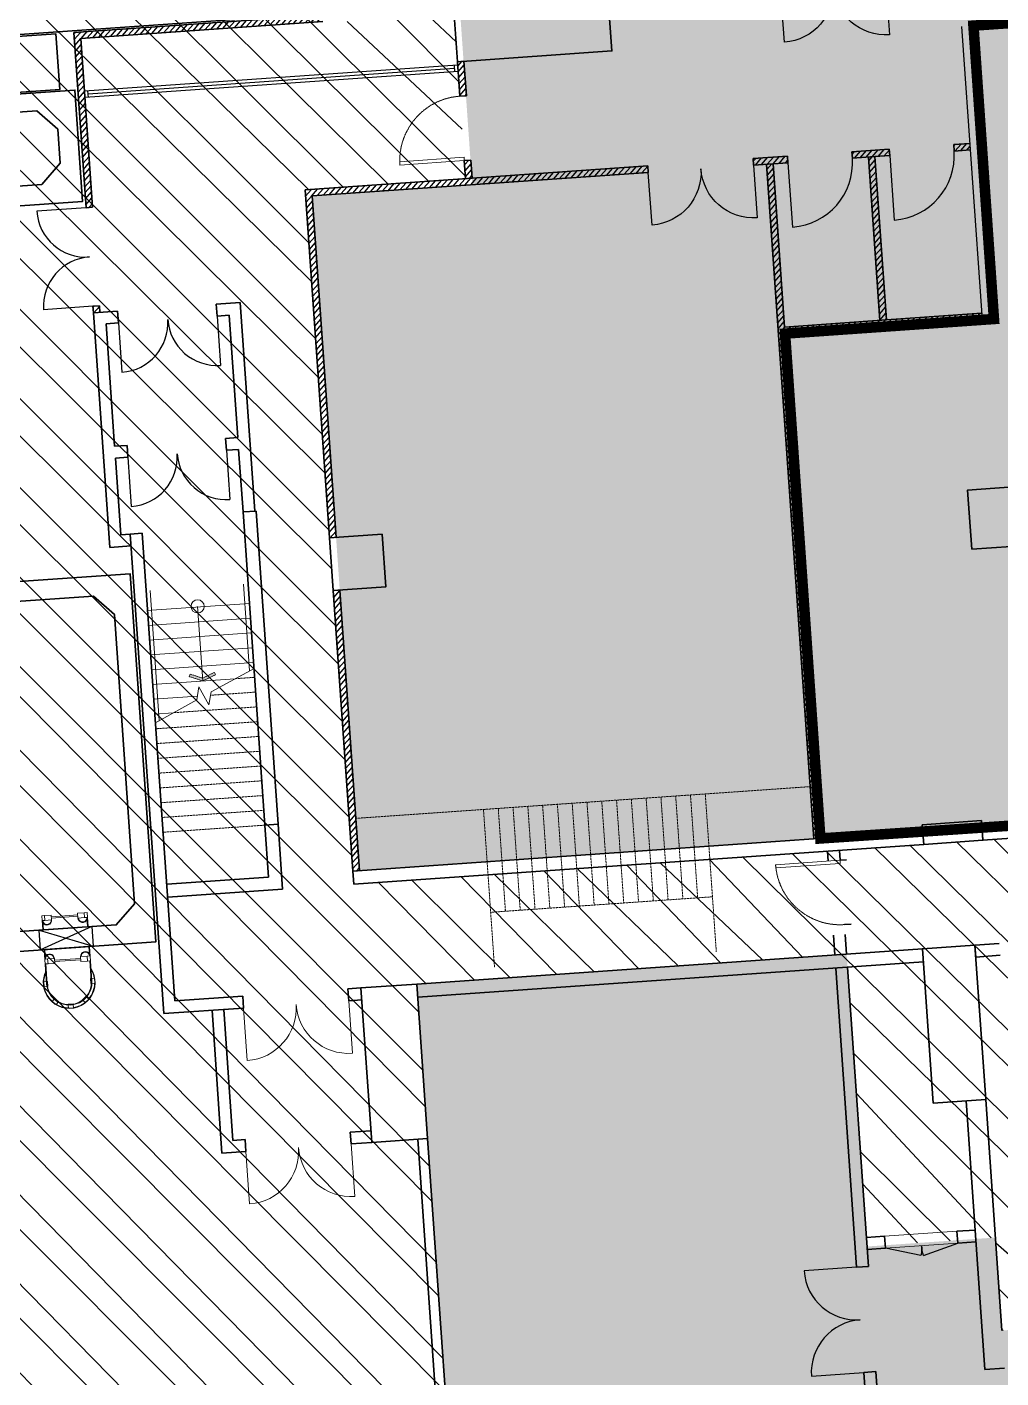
# Model space of a CAD drawing. Header units: millimetres. Extents: x 834311283 to 834708468, y 817882832 to 818197366.
# Drawn here: x 834579161 to 834593945, y 818034095 to 818054608 of the extents above; entities that cross this region are included whole.
import ezdxf

# ---------------------------------------------------------------- set-up
doc = ezdxf.new("R2010")
doc.units = ezdxf.units.MM
doc.header["$LTSCALE"] = 3
for name, pattern in [('ACAD_ISO04W033', [10, 8, -1, 0, -1]), ('B0701', [2.34375, 1.5625, -0.78125]), ('B0703', [4.6875, 3.125, -1.5625]), ('DIVIDE', [1.25, 0.5, -0.25, 0, -0.25, 0, -0.25])]:
    doc.linetypes.add(name, pattern=pattern)
for name, color, linetype in [('_DEVELOPMENT BOUNDARY', 96, 'DIVIDE'), ('_SUBLEASE LINE', 10, 'DIVIDE'), ('BD-CB-SOLID-DH', 251, 'Continuous'), ('Hatch (CARR)', 252, 'Continuous'), ('UAJ-00XREF', 7, 'Continuous'), ('WSP-FS', 1, 'Continuous')]:
    doc.layers.add(name, color=color, linetype=linetype)
for name, color, linetype, lineweight in [('F-AFFFEQM', 6, 'Continuous', 9), ('Hatch (LTC&CB)', 252, 'Continuous', 35), ('HATCH-SUBLEASE', 241, 'Continuous', 5), ('UAJ-05SYMB', 7, 'Continuous', 5), ('UAJ-22INWA', 6, 'Continuous', 35), ('UAJ-22INWA-bw', 3, 'Continuous', 35), ('UAJ-22INWA-rc', 6, 'Continuous', 35), ('UAJ-23FLOR-a', 1, 'Continuous', 13), ('UAJ-23FLOR-h', 251, 'Continuous', 9), ('UAJ-24STAI-a', 9, 'Continuous', 13), ('UAJ-24STAI-x', 9, 'ACAD_ISO04W033', 5), ('UAJ-24STAI-y', 8, 'B0701', 9), ('UAJ-28STRU', 6, 'Continuous', 35), ('UAJ-32INFR', 7, 'Continuous', 25), ('UAJ-32INFR-d', 9, 'Continuous', 5), ('UAJ-32INFR-z', 8, 'B0703', 9), ('UAJ-34RAIL-a', 1, 'Continuous', 13)]:
    doc.layers.add(name, color=color, linetype=linetype, lineweight=lineweight)
pattern_1 = [(48.99357569662827, (833573439.664471, 817701771.387095), (-47.91938693337313, 41.66512157584167), [])]

# ---------------------------------------------------------------- blocks, each defined once
blk = doc.blocks.new('Cat Ladder 2')
at = {"layer": 'F-AFFFEQM'}
for p, q in [((-276.770026922226, 794.5337285995483), (-219.3122853040695, 842.7375452518463)), ((-190.2007271051407, 808.0372970104218), (-219.3122853040695, 842.7375452518463)), ((-37.42218518257141, 850.9232212305069), (-37.42145383358002, 858.9232212305069)), ((37.57781445980072, 850.9163625240326), (-37.42218554019928, 850.9232213497162)), ((-37.42145383358002, 858.9232212305069), (37.5785459280014, 858.9163626432419)), ((-37.4168815612793, 908.9232205152512), (-37.42095184326172, 864.4107618331909)), ((-37.4168815612793, 908.9232205152512), (37.58311820030212, 908.9163624048233)), ((37.5785459280014, 858.9163626432419), (37.57781422138214, 850.9163625240326)), ((37.57904779911041, 864.4039032459259), (37.58311820030212, 908.9163624048233)), ((219.4935240745544, 842.6788160800934), (190.3733228445053, 807.9871295690536)), ((219.4935240745544, 842.6788160800934), (276.9383609294891, 794.4596213102341)), ((-276.770026922226, 794.5337285995483), (-248.0481839179993, 760.298011302948)), ((-244.634149312973, 756.228567481041), (-187.1764079332352, 804.4323842525482)), ((-239.4924086332321, 750.0997418165207), (-244.634149312973, 756.228567481041)), ((-182.0346674919128, 798.3035578727722), (-239.4924086332321, 750.0997418165207)), ((-187.1764079332352, 804.4323842525482), (-182.0346676111221, 798.3035578727722)), ((182.204013466835, 798.2548090219498), (187.3473943471909, 804.3822582960129)), ((239.6488502025604, 750.035614490509), (182.2040135860443, 798.2548092603683)), ((187.3473943471909, 804.3822585344315), (244.7922310829163, 756.1630634069443)), ((244.7922310829163, 756.1630636453629), (239.6488502025604, 750.035614490509)), ((248.2086354494095, 760.233118891716), (276.9383609294891, 794.4596213102341)), ((-386.181090593338, 485.4551130533218), (-386.1742318868637, 560.455112695694)), ((-385.9868580102921, 485.4550949335098), (-343.9868583679199, 485.4512544870377)), ((-340.5051127672195, 560.4509365558624), (-385.9799991846085, 560.4550948143005)), ((-344.0312519073486, -0.00655055046081543), (-343.9834288358688, 522.9512541294098)), ((-335.9834287166595, 522.9505227804184), (-336.0113204717636, 217.950523853302)), ((-335.9868577718735, 485.450523018837), (-335.9799996614456, 560.4505227804184)), ((-325.9868582487106, 485.4496080875397), (-335.9868581295013, 485.4505227804184)), ((-335.9799996614456, 560.4505228996277), (-325.9800000190735, 560.4496079683304)), ((-325.9799997806549, 560.449608206749), (-325.9868582487106, 485.4496080875397)), ((328.0443892478943, 485.3897988796234), (328.0512480735779, 560.3897985219955)), ((336.0443893671036, 485.3890671730042), (328.0443890094757, 485.3897987604141)), ((328.0512480735779, 560.3897985219955), (336.0512479543686, 560.3890668153763)), ((336.0512475967407, 560.3890670537949), (336.0443894863129, 485.3890672922134)), ((336.0511764287949, 217.8890655040741), (336.0790685415268, 522.8890639543533)), ((386.0512473583221, 560.384494304657), (340.6076108217239, 560.3886501789093)), ((344.0790685415268, 522.8883326053619), (344.0312449932098, -0.06945586204528809)), ((344.0756392478943, 485.3883326053619), (386.0443888902664, 485.3844946622849)), ((386.0512473583221, 560.384494304657), (386.0443888902664, 485.3844946622849)), ((-336.0113203525543, 217.9505236148834), (-301.5800704956055, 217.9473748207092)), ((-301.5800704956055, 217.9473748207092), (-301.5869288444519, 142.9473754167557)), ((-199.9800708293915, 217.9380838871002), (-301.5800704956055, 217.9473748207092)), ((-199.9800708293915, 217.9380838871002), (-199.9869294166565, 142.9380843639374)), ((200.0199275016785, 217.9015052318573), (200.0130690336227, 142.9015055894852)), ((301.6199266910553, 217.8922144174576), (200.0199273824692, 217.901505112648)), ((301.6130686998367, 142.892214179039), (301.6199269294739, 217.8922142982483)), ((301.6199266910553, 217.8922144174576), (336.0511764287949, 217.8890652656555)), ((-336.0181790590286, 142.9505242109299), (-336.0312516689301, -0.007282137870788574)), ((-301.5869286060333, 142.9473754167557), (-336.01817882061, 142.9505242109299)), ((-301.5869286060333, 142.9473754167557), (-199.9869294166565, 142.9380843639374)), ((200.0155843496323, 170.401505112648), (-199.9844146966934, 170.4380841255188)), ((-199.9825854301453, 190.4380838871002), (200.0174126625061, 190.4015057086945)), ((200.0130690336227, 142.9015055894852), (301.6130686998367, 142.8922142982483)), ((336.0443185567856, 142.8890657424927), (301.6130686998367, 142.8922142982483)), ((336.0312453508377, -0.0687246322631836), (336.0443185567856, 142.8890657424927))]:
    blk.add_line(p, q, dxfattribs=at)
for centre, radius, start, end in [((0.04781985282897949, 522.919793009758), 394.0312500000248, 359.9947680751103, 209.1731078465459), ((0.04781985282897949, 522.919793009758), 344.0312500000013, 359.9947680751103, 179.9947680751103), ((0.04781985282897949, 522.919793009758), 336.0312500000009, 359.9947680751103, 179.9947680751103), ((0.04781985282897949, 522.919793009758), 386.0312500000246, 95.58897339781406, 124.4005554622281), ((0.04781985282897949, 522.919793009758), 386.0312500000242, 55.58413502302645, 84.4005535013234), ((0.04781985282897949, 522.919793009758), 386.0312500000249, 135.5889648278824, 174.4005399061273), ((0.04781985282897949, 522.919793009758), 386.0312500000245, 5.588959802374797, 44.39569525222637), ((0.04781985282897949, 522.919793009758), 386.031250000025, 185.5879852133779, 206.6217162091552), ((0.04781985282897949, 522.919793009758), 394.0312500000249, 330.8164255642254, 359.9947680751103), ((0.04781985282897949, 522.919793009758), 386.0312500000248, 333.3678005558951, 354.4015280904756), ((-271.98692882061, 142.9446686506271), 71.99999999999974, 206.0815645858609, 359.9947680751103), ((-271.98692882061, 142.9446686506271), 63.99999999999989, 179.9947680751103, 359.9947680751103), ((272.0130689144135, 142.8949213027954), 71.99999999999987, 179.9947680751103, 333.9079578957498), ((272.0130689144135, 142.8949213027954), 63.99999999999988, 179.9947680751103, 359.9947680751103)]:
    blk.add_arc(centre, radius, start, end, dxfattribs=at)
blk = doc.blocks.new('Cat Ladder 1')
at = {"layer": 'F-AFFFEQM'}
for p, q in [((-344.0312482118607, 0.03145241737365723), (-344.0511693954468, -217.9263533353806)), ((-336.0443147420883, -142.9270849227905), (-336.0312479734421, 0.03072130680084229)), ((-301.6130640506744, -142.9302318096161), (-336.0443145036697, -142.9270849227905)), ((-301.6199195384979, -217.9302313327789), (-301.613064289093, -142.9302319288254)), ((-301.6130640506744, -142.9302318096161), (-200.0130650997162, -142.9395179748535)), ((-200.0199199914932, -217.9395176172256), (-200.0130650997162, -142.9395179748535)), ((-200.0174062252045, -190.4395176172256), (199.9825918674469, -190.4760780334473)), ((199.9844205379486, -170.4760775566101), (-200.0155785083771, -170.4395176172256)), ((199.9800785779953, -217.9760776758194), (199.986933350563, -142.9760780334473)), ((199.986933350563, -142.9760780334473), (301.586933016777, -142.9853638410568)), ((301.5869331359863, -142.9853637218475), (301.5800777673721, -217.9853639602661)), ((336.0181828737259, -142.988510966301), (301.586933016777, -142.9853638410568)), ((336.0312489271164, -0.03072071075439453), (336.0181828737259, -142.988510966301)), ((344.0113277435303, -217.9892416000366), (344.0312486886978, -0.03145229816436768)), ((-344.0511693954468, -217.9263533353806), (-301.6199195384979, -217.9302313327789)), ((-200.0199199914932, -217.9395176172256), (-301.6199195384979, -217.9302313327789)), ((301.5800775289536, -217.9853639602661), (199.980078458786, -217.9760775566101)), ((301.5800775289536, -217.9853639602661), (344.0113277435303, -217.9892417192459))]:
    blk.add_line(p, q, dxfattribs=at)
for centre, radius, start, end in [((-272.013064622879, -142.9329372644424), 71.99999999999973, 359.9947544147321, 153.9079578957498), ((-272.013064622879, -142.9329372644424), 63.99999999999988, 359.9947544147321, 179.9947544147321), ((271.9869332313538, -142.9826587438583), 71.99999999999986, 26.08156458586095, 179.9947544147321), ((271.9869332313538, -142.9826587438583), 63.99999999999986, 359.9947544147321, 179.9947544147321)]:
    blk.add_arc(centre, radius, start, end, dxfattribs=at)
blk = doc.blocks.new('D-1500')
for p, q in [((-1.192092895507812e-07, 1.192092895507812e-07), (-1.192092895507812e-07, 750.0000001192093)), ((1500, 1.192092895507812e-07), (1499.999999761581, 750.0000002384186))]:
    blk.add_line(p, q)
for centre, radius, start, end in [((-1.192092895507812e-07, 1.192092895507812e-07), 749.9999999545485, 0, 90), ((1500, 1.192092895507812e-07), 749.9999999794553, 90, 180)]:
    blk.add_arc(centre, radius, start, end)
blk = doc.blocks.new('32_UNS-Door-DoubleLeaf-plan2')
at = {"layer": 'UAJ-22INWA-rc'}
for p, q in [((50, 0), (50.00000011920929, -180.0011864900589, -5.360444532698239e-09)), ((1650.000000238419, 2.384185791015625e-07), (1650.000000238419, -180.0000351667404, -5.360444532698239e-09))]:
    blk.add_line(p, q, dxfattribs=at)
at = {"layer": 'UAJ-32INFR-d'}
blk.add_line((50, 0), (50, 800), dxfattribs=at)
blk.add_lwpolyline([(1650.000000238419, 2.384185791015625e-07), (1650.000000238419, 800.0000002384186)], dxfattribs=at)
at = {"layer": 'UAJ-32INFR-d', "extrusion": (0, 0, -1)}
for centre, radius, start, end in [((-50, 0), 799.9999999994445, 90, 180), ((-1650.000000238419, 2.384185791015625e-07), 800.0000000000958, 0, 90)]:
    blk.add_arc(centre, radius, start, end, dxfattribs=at)
blk = doc.blocks.new('32_UNS-Door-SingleLeaf-plan1')
at = {"layer": 'UAJ-22INWA-bw'}
for p, q in [((50, 1.192092895507812e-07), (50, -99.99999988079071)), ((1030, -3.504753112792969e-05), (1030, -100.0000350475311))]:
    blk.add_line(p, q, dxfattribs=at)
at = {"layer": 'UAJ-32INFR-d'}
blk.add_line((50, 1.192092895507812e-07), (49.99999988079071, 980.0000001192093), dxfattribs=at)
blk.add_lwpolyline([(49.99999988079071, 980.0000001192093), (100.1136362552643, 980.0000001192093), (100.1136362552643, 2.384185791015625e-07), (50, 1.192092895507812e-07)], dxfattribs=at)
at = {"layer": 'UAJ-32INFR-z', "extrusion": (0, 0, -1)}
blk.add_arc((-50, 1.192092895507812e-07), 979.9999999999369, 90, 180, dxfattribs=at)
blk = doc.blocks.new('D980')
at = {"flags": 128}
blk.add_lwpolyline([(0, 0), (0, 980, -0.414213562373095), (980, 0)], format="xyb", dxfattribs=at)
blk = doc.blocks.new('D1600')
at = {"layer": 'UAJ-32INFR'}
for p, q in [((0, 800.0000003576279), (-1.192092895507812e-07, 2.384185791015625e-07)), ((1599.999999761581, 0), (1599.999999523163, 799.9999998807907))]:
    blk.add_line(p, q, dxfattribs=at)
for centre, radius, start, end in [((-1.192092895507812e-07, 1.192092895507812e-07), 799.9999998676378, 0, 90), ((1599.999999761581, -1.192092895507812e-07), 799.9999999616172, 90, 180)]:
    blk.add_arc(centre, radius, start, end, dxfattribs=at)
blk = doc.blocks.new('DA1100')
at = {"layer": 'UAJ-32INFR'}
for p, q in [((529.1502623558044, 150.0000001192093), (1.192092895507812e-07, 1.192092895507812e-07)), ((570.8497380018234, 150.0000001192093), (1100.000000238419, 0))]:
    blk.add_line(p, q, dxfattribs=at)
for centre, radius, start, end in [((1.192092895507812e-07, 1.192092895507812e-07), 550.0000001250614, 0, 15.82661986103966), ((1100.000000238419, 0), 550.0000001167481, 164.1733801389604, 180)]:
    blk.add_arc(centre, radius, start, end, dxfattribs=at)
blk = doc.blocks.new('GBP-LB02_LEV-6.53')
at = {"layer": 'BD-CB-SOLID-DH'}
h = blk.add_hatch(dxfattribs=at)
h.set_pattern_fill('ANSI31', color=256, scale=20)
h.set_pattern_definition([(48.99357569662827, (833573437.923926, 817701796.2829989), (-47.91938693337313, 41.66512157584167), [])])
h.paths.add_polyline_path([(834583645.5354398, 818054789.5910163), (834579970.2892349, 818054532.602126), (834579977.2646294, 818054432.8457034), (834583652.5004421, 818054689.8333068)])
h = blk.add_hatch(dxfattribs=at)
h.set_pattern_fill('ANSI31', color=256, scale=20)
h.set_pattern_definition([(48.99357569662827, (833572782.7870725, 817701725.4574142), (-47.91938693337313, 41.66512157584167), [])])
h.paths.add_polyline_path([(834579970.2893131, 818054532.6010052), (834579870.534456, 818054525.6268464), (834580056.5930121, 818051864.1383212), (834580156.3494347, 818051871.1137158)])
h = blk.add_hatch(dxfattribs=at)
h.set_pattern_fill('ANSI31', color=256, scale=20)
h.set_pattern_definition(pattern_1)
h.paths.add_polyline_path([(834585693.9720672, 818054080.7180063), (834585793.728605, 818054087.6917531), (834585830.3404571, 818053563.9745016), (834585730.5839196, 818053557.0007548)])
h = blk.add_hatch(dxfattribs=at)
h.set_pattern_fill('ANSI31', color=256, scale=20)
h.set_pattern_definition(pattern_1)
h.paths.add_polyline_path([(834591682.6075944, 818052715.0299492), (834591689.5813414, 818052615.2734115), (834592257.1934907, 818052654.9538538), (834592250.2197437, 818052754.7103915)])
h = blk.add_hatch(dxfattribs=at)
h.set_pattern_fill('ANSI31', color=256, scale=20)
h.set_pattern_definition([(48.99885617538666, (834571418.315002, 818089075.3701197), (-47.92322665997823, 41.6607050648012), [])])
h.paths.add_polyline_path([(834593227.8338151, 818052823.0531123), (834593234.807562, 818052723.2965746), (834593478.768404, 818052740.3513083), (834593471.7951242, 818052840.1078787)])
h = blk.add_hatch(dxfattribs=at)
h.set_pattern_fill('ANSI31', color=256, scale=20)
h.set_pattern_definition(pattern_1)
h.paths.add_polyline_path([(834588592.1407236, 818052398.7402054), (834588585.167089, 818052498.495104), (834583383.308418, 818052134.84529), (834583390.2822005, 818052035.0887555)])
h = blk.add_hatch(dxfattribs=at)
h.set_pattern_fill('ANSI31', color=256, scale=20)
h.set_pattern_definition([(48.99357569662827, (833573544.6190442, 817700270.0557722), (-47.91938693337313, 41.66512157584167), [])])
h.paths.add_polyline_path([(834585798.9266404, 818052579.3866835), (834585898.6831782, 818052586.3604304), (834585917.8609823, 818052312.0299512), (834585818.1044445, 818052305.0562038)])
h = blk.add_hatch(dxfattribs=at)
h.set_pattern_fill('ANSI31', color=256, scale=20)
h.set_pattern_definition([(48.99357569662827, (833571938.328574, 817701666.4322022), (-47.91938693337313, 41.66512157584167), [])])
h.paths.add_polyline_path([(834590181.2716973, 818052610.0750564), (834590188.2454443, 818052510.3185188), (834590711.96727, 818052546.9306904), (834590704.993523, 818052646.6872283)])
h = blk.add_hatch(dxfattribs=at)
h.set_pattern_fill('ANSI31', color=256, scale=20)
h.set_pattern_definition(pattern_1)
h.paths.add_polyline_path([(834590487.5150666, 818052531.2397475), (834590387.7796539, 818052524.2674775), (834591036.3193886, 818043247.1772484), (834591136.3325514, 818043254.0894784)])
h = blk.add_hatch(dxfattribs=at)
h.set_pattern_fill('ANSI31', color=256, scale=20)
h.set_pattern_definition(pattern_1)
h.paths.add_polyline_path([(834590487.5150666, 818052531.2397475), (834590387.7796539, 818052524.2674775), (834591103.9471759, 818042279.7900023), (834591203.6830623, 818042286.7611266)])
h = blk.add_hatch(dxfattribs=at)
h.set_pattern_fill('ANSI31', color=256, scale=20)
h.set_pattern_definition(pattern_1)
h.paths.add_polyline_path([(834592106.2822106, 818050153.3412741), (834592206.0387454, 818050160.3150208), (834592032.7412808, 818052639.262923), (834591932.984746, 818052632.2891763)])
h = blk.add_hatch(dxfattribs=at)
h.set_pattern_fill('ANSI31', color=256, scale=20)
h.set_pattern_definition(pattern_1)
h.paths.add_polyline_path([(834583752.7718154, 818046849.8257204), (834583852.5281949, 818046856.7994524), (834583490.0384004, 818052042.0624781), (834583390.282177, 818052035.0887531)])
h = blk.add_hatch(dxfattribs=at)
h.set_pattern_fill('ANSI31', color=256, scale=20)
h.set_pattern_definition([(48.99357569662827, (833573073.4518093, 817697567.6219536), (-47.91938693337313, 41.66512157584167), [])])
h.paths.add_polyline_path([(834580260.9540498, 818050374.7655447), (834580161.1992711, 818050367.7902652), (834580167.6886532, 818050267.7850448), (834580267.9444875, 818050274.7939423)])
h = blk.add_hatch(dxfattribs=at)
h.set_pattern_fill('ANSI31', color=256, scale=20)
h.set_pattern_definition(pattern_1)
h.paths.add_polyline_path([(834593658.4822781, 818050161.607908), (834590667.7862769, 818049952.5353277), (834590660.8125306, 818050052.2918576), (834593651.5085318, 818050261.3644379)])
h = blk.add_hatch(dxfattribs=at)
h.set_pattern_fill('ANSI31', color=256, scale=20)
h.set_pattern_definition(pattern_1)
h.paths.add_polyline_path([(834584206.1105322, 818041797.6598797), (834584106.4475155, 818041790.693849), (834583808.5618117, 818046051.7734473), (834583908.3182391, 818046058.7471256)])
at = {"layer": 'UAJ-23FLOR-h'}
h = blk.add_hatch(dxfattribs=at)
h.set_pattern_fill('EARTH', color=256, scale=180, angle=45)
h.set_pattern_definition([(48.99890852994428, (833819452.4835471, 817786003.3590384), (-112.7268621600291, 1612.510668041472), [1143, -1143]), (48.99890852994428, (833819129.0015101, 817786284.568502), (-112.7268621600291, 1612.510668041472), [1143, -1143]), (48.99890852994428, (833818805.5194733, 817786565.7779655), (-112.7268621600291, 1612.510668041472), [1143, -1143]), (138.9989085299443, (833818791.4286155, 817786767.341799), (-1612.510668041472, -112.7268621600291), [1143, -1143]), (138.9989085299443, (833819072.638079, 817787090.823836), (-1612.510668041472, -112.7268621600291), [1143, -1143]), (138.9989085299443, (833819353.8475426, 817787414.3058729), (-1612.510668041472, -112.7268621600291), [1143, -1143])])
h.paths.add_polyline_path([(834607546.489914, 818192773.8916651), (834673232.9368618, 818197365.8780692), (834691373.7887626, 817937868.569913), (834685588.4607487, 817937127.6430434), (834685105.737498, 817940896.857602), (834650587.6674813, 817936476.1289068), (834651070.3907301, 817932706.9143615), (834551919.0352749, 817920008.601796), (834482026.6875536, 817893354.505612), (834383075.7475835, 817886437.076049), (834441506.4995006, 817949096.3580177), (834458453.7500002, 817967379.2999998), (834478637.6000003, 817989841.6999999), (834483448.3000003, 817995421.2999997), (834489786.8000002, 818002934.0999999), (834500656.3000004, 818016266.1), (834508244.2000003, 818025929.9), (834515683.5000002, 818035708.4999999), (834523692.1500002, 818046595.75), (834532219.3000002, 818058623.75), (834546606.4000003, 818080041.6), (834556456.7000003, 818095618.3000001), (834568418.3000003, 818115665.3), (834578621.5500003, 818133890.65), (834588349.1000003, 818152374.5), (834599172.5000002, 818174435.3000001)])
h.paths.add_polyline_path([(834640304.9205754, 818055632.724982), (834646290.8670971, 818056051.8197085), (834642791.68405, 818105910.8518904), (834636806.9000093, 818105492.4693737), (834634251.8150861, 818142031.4177986), (834610016.1973183, 818140337.1580075), (834609788.3040171, 818143597.0764725), (834587768.8782567, 818140310.2094649), (834567220.9581476, 818104369.6835257), (834565437.03285, 818101393.3793707), (834564610.1881045, 818100023.5882319), (834562784.5789996, 818096938.6312524), (834556654.2675333, 818087090.8253415), (834555720.087261, 818085606.747942), (834554860.1115384, 818084257.5104698), (834550875.6697745, 818078006.2196822), (834545204.9353101, 818069586.3739132), (834542258.3943995, 818065225.6315111), (834541362.7922996, 818063899.7744757), (834537651.0516131, 818058368.7728037), (834531077.6581107, 818048811.4306496), (834524249.2454296, 818039614.411969), (834520784.8111324, 818034888.8899139), (834515055.3396788, 818027075.672479), (834507323.9410119, 818017200.0913588), (834503054.2627076, 818011761.6223992), (834508701.854493, 817930984.42202), (834535271.705267, 817933687.1625333), (834599034.8614085, 817940173.2834697), (834631909.3504056, 817943517.3124893), (834645776.1065576, 817944927.9001964), (834645137.4445837, 817954063.3931775), (834645032.8383249, 817955559.7412419), (834644307.9897524, 817965928.697765), (834644203.3835472, 817967425.0458288), (834643505.5806562, 817977406.6319067), (834643400.9743955, 817978902.9799666), (834642523.6623843, 817991452.5625781), (834642419.056123, 817992948.9106454), (834641155.0647764, 818011283.8032656), (834643398.9266214, 818011440.903013)], flags=16)
h.paths.add_polyline_path([(834450838.26049, 817950881.8800887), (834498826.0982957, 817954236.5978773), (834500064.56546, 817936519.6245999), (834506621.1639228, 817936977.9811146), (834507095.3787206, 817930194.5365381), (834500538.7478187, 817929736.1777552), (834500559.3027261, 817929436.8825322), (834452571.8298296, 817926082.1901612)], flags=16)
at = {"layer": 'UAJ-24STAI-x'}
blk.add_hatch(color=256, dxfattribs=at).paths.add_polyline_path([(834582023.1986631, 818044772.301266), (834581829.2471364, 818044678.5846443), (834581624.1673259, 818044744.4805576), (834581636.4038898, 818044782.5629221), (834581826.2507542, 818044721.5616345), (834582005.7959235, 818044808.3171604)])
at = {"layer": 'UAJ-05SYMB', "elevation": -0.1422362385806599}
blk.add_lwpolyline([(834581098.8040296, 818044039.7745914), (834581737.4195402, 818044393.6703426), (834581771.0177774, 818044590.9270808), (834581922.4898696, 818044317.591618), (834581956.0881073, 818044514.848357), (834582606.6396499, 818044869.5801853)], dxfattribs=at)
at = {"layer": 'UAJ-22INWA'}
for p, q in [((834582033.1247647, 818050398.9380788), (834582397.6852313, 818050424.5608835)), ((834582045.7337198, 818050218.5722375, -0.1485013107554477), (834582033.1809536, 818050398.1343102, -0.1485013107554477)), ((834582397.6852313, 818050424.5608835), (834582619.1388284, 818047256.7596984)), ((834580536.614361, 818050293.7574985), (834580168.1879495, 818050267.8201953)), ((834580168.1879495, 818050267.8201953), (834580417.1435279, 818046706.6146551)), ((834580549.1671271, 818050114.1954259), (834580536.6143609, 818050293.7574986)), ((834582045.677509, 818050219.3763127), (834582230.6809098, 818050232.3791102)), ((834582230.6809098, 818050232.3791102), (834582360.543895, 818048374.7433649)), ((834580360.294805, 818050100.9207047), (834580549.1671273, 818050114.195426)), ((834580360.294805, 818050100.9207047), (834580490.2069849, 818048242.5812508)), ((834582175.3762857, 818048361.659015), (834582360.543895, 818048374.7433649)), ((834582188.017328, 818048180.8341818), (834582175.4645622, 818048360.396257)), ((834580679.106742, 818048255.9296347), (834580490.2069849, 818048242.5812508)), ((834580691.6595079, 818048076.3675594), (834580679.106742, 818048255.9296347)), ((834582187.92903, 818048182.0972493), (834582373.0966394, 818048195.1815991)), ((834582373.0966394, 818048195.1815991), (834582439.5770602, 818047244.2069538)), ((834580502.7597291, 818048063.0194863), (834580691.6595079, 818048076.3675594)), ((834580502.7597291, 818048063.0194863), (834580584.143123, 818046898.8640369)), ((834580584.143123, 818046898.8640368), (834580728.7825109, 818046909.0845736, 1.155079131301417e-09)), ((834580417.1435279, 818046706.6146551, 1.155079132927721e-09), (834580741.4700701, 818046729.5322808, 1.155079133036141e-09)), ((834582771.8761066, 818042490.8079232), (834582827.0708113, 818041701.2707328)), ((834582971.3891826, 818042504.7554173), (834583040.5315454, 818041515.7028033)), ((834581283.3176868, 818041593.3688036), (834582827.0708113, 818041701.2707328)), ((834581297.265181, 818041393.8557283), (834583040.5315454, 818041515.7028033)), ((834581968.8753831, 818039677.9874077, 5.360444532264558e-09), (834582120.3609723, 818037510.7834574, 5.360444531614036e-09)), ((834582148.4371512, 818039690.5401521, 5.360444532264558e-09), (834582287.3715283, 818037702.898077, 5.641543978501806e-09)), ((834582472.1747189, 818037715.8172369), (834582287.3715283, 818037702.898077)), ((834584381.9756681, 818037849.3269666), (834584068.2793254, 818037827.3971871)), ((834582484.7273341, 818037536.2554599), (834582120.3609723, 818037510.7834574)), ((834584394.3565109, 818037672.2241688, 1.155079222395038e-09), (834584080.6601682, 818037650.2943892, 1.155079222395038e-09))]:
    blk.add_line(p, q, dxfattribs=at)
at = {"layer": 'UAJ-22INWA', "flags": 128}
blk.add_lwpolyline([(834562644.2488884, 818058184.7463583), (834583286.095937, 818059625.8488759), (834583621.9938471, 818054814.6343), (834577229.8620149, 818054367.9731071), (834577292.5421683, 818053470.1585127), (834579886.7703048, 818053651.272317), (834580004.7915049, 818051960.7666194), (834571700.0261148, 818051380.9765769), (834571700.0261166, 818051380.976571), (834568058.9471705, 818051126.7777889), (834568413.4155295, 818046055.9816526), (834552855.7924304, 818044968.7871089), (834552383.1913383, 818051731.1322964), (834556244.3373353, 818052000.6967018), (834555974.581379, 818055864.6046388), (834562773.0926094, 818056339.2397759)], close=True, dxfattribs=at)
blk.add_lwpolyline([(834563662.600615, 818046253.6942089), (834567777.5964109, 818046540.9458408), (834568055.9746034, 818046861.1087198), (834567738.7330308, 818051405.1525223), (834579385.3549995, 818052218.251406), (834579663.7331722, 818052538.4163525), (834579627.5176702, 818053057.1580056), (834579307.3527349, 818053335.5360279), (834577037.8972508, 818053177.094577), (834576935.1703829, 818054648.5199445), (834579877.3588865, 818054853.930676), (834579877.3611062, 818054853.9181714), (834583002.5522275, 818055072.12337), (834583284.4124074, 818055342.4107734), (834583028.6114402, 818059006.4123902), (834582708.4463534, 818059284.79041), (834563263.6856486, 818057927.2618715)], dxfattribs=at)
at = {"layer": 'UAJ-22INWA', "elevation": -0.1485003762024821, "flags": 128}
for points in [[(834578394.6897724, 818040526.1233435), (834581115.5738974, 818040716.098524), (834580725.3378637, 818046306.3923196), (834578004.4537389, 818046116.4171386)], [(834578623.891832, 818045859.0176798), (834578345.5129861, 818045538.8640261), (834578652.2292143, 818041145.5632495), (834578972.3942671, 818040867.1852185), (834580516.0531263, 818040974.9740173), (834580794.4311509, 818041295.139085), (834580487.7204698, 818045688.3553069), (834580167.5547181, 818045966.7430007)]]:
    blk.add_lwpolyline(points, close=True, dxfattribs=at)
at = {"layer": 'UAJ-22INWA-bw'}
for p, q in [((834579870.534456, 818054525.6268464), (834583645.5354398, 818054789.5910164)), ((834580056.593012, 818051864.1383212), (834579870.534456, 818054525.6268464)), ((834579977.2646294, 818054432.8457034), (834583652.5091869, 818054689.8344785, 2.383640140823928e-05)), ((834580156.3494347, 818051871.1137158), (834579977.2646294, 818054432.8457034)), ((834585693.9720671, 818054080.7180063, -1.193514713331398e-06), (834585793.728605, 818054087.6917531, -1.193514713331398e-06)), ((834585793.728605, 818054087.6917531, -1.193514713331398e-06), (834585830.3404571, 818053563.9745016, -1.193514713331398e-06)), ((834585730.5839196, 818053557.0007548, -1.193514713331398e-06), (834585693.9720671, 818054080.7180063, -1.193514713331398e-06)), ((834591682.6075944, 818052715.0299494), (834592250.2197437, 818052754.7103918)), ((834591689.5814039, 818052615.2725178), (834591682.6075944, 818052715.0299494)), ((834592032.7412806, 818052639.2629229), (834592257.1934906, 818052654.9538536)), ((834592257.1934907, 818052654.9538537), (834592250.2197437, 818052754.7103918)), ((834593227.8338151, 818052823.0531124), (834593471.794657, 818052840.1078463)), ((834593234.8076246, 818052723.2956809), (834593227.8338151, 818052823.0531124)), ((834593234.807562, 818052723.2965745), (834593478.768404, 818052740.3513083)), ((834585798.9266399, 818052579.3866833), (834585818.1044445, 818052305.0562038)), ((834585917.8609823, 818052312.0299512), (834585898.6831782, 818052586.3604304)), ((834588585.1670891, 818052498.495104), (834585917.8609822, 818052312.0299518)), ((834588585.1670891, 818052498.495104), (834588592.1408383, 818052398.7385663)), ((834590704.993523, 818052646.6872284), (834590181.2716974, 818052610.0750566)), ((834590181.2716974, 818052610.0750566), (834590188.2454444, 818052510.3185186)), ((834590188.2454444, 818052510.3185186), (834590487.5150598, 818052531.2397598)), ((834590387.7585202, 818052524.2660127), (834590805.6033726, 818046547.1738666)), ((834590487.51506, 818052531.2397598), (834590711.9672699, 818052546.9306905)), ((834590660.8125308, 818050052.2918576), (834590487.51506, 818052531.2397598)), ((834590711.96727, 818052546.9306904), (834590704.993523, 818052646.6872284)), ((834591689.5813413, 818052615.2734115), (834592032.7412806, 818052639.262923)), ((834592106.2822106, 818050153.3412743), (834591932.9847426, 818052632.289176)), ((834592206.0387484, 818050160.3150216), (834592032.7412806, 818052639.2629232)), ((834585917.8609823, 818052312.0299515), (834583383.3084544, 818052134.8452923)), ((834583490.0384005, 818052042.0624781), (834588592.1408383, 818052398.7385663)), ((834583383.3084544, 818052134.8452923), (834583752.7718152, 818046849.8257209)), ((834583852.5281816, 818046856.7994518), (834583490.0384005, 818052042.0624781)), ((834580056.453733, 818051864.1285822), (834580156.3494347, 818051871.1137158, 6.477496939707508e-07)), ((834580160.9206648, 818050367.7707839), (834580260.9556941, 818050374.7656598, 6.486539076448844e-07)), ((834580168.1879495, 818050267.8201953), (834580161.1992712, 818050367.7902653, 1.108896406021342e-07)), ((834580267.9444875, 818050274.7939423), (834580260.9556941, 818050374.7656598)), ((834593651.5084277, 818050261.3644385), (834592206.0387484, 818050160.3150216)), ((834592206.0387483, 818050160.3150213), (834590660.8125308, 818050052.2918576)), ((834593659.027545, 818050161.646026), (834590667.7862786, 818049952.5353196)), ((834591203.6830623, 818042286.7611266), (834590667.7862786, 818049952.5353196)), ((834590805.624112, 818046547.1768051), (834591103.9471759, 818042279.7900026)), ((834583808.5478445, 818046051.7724422), (834584106.4475155, 818041790.693849)), ((834584206.1105322, 818041797.6598797), (834583908.6255469, 818046058.7592807)), ((834585092.6497016, 818037721.0402157), (834585556.2974477, 818031087.2230102)), ((834585242.2908067, 818037731.5012758, 1.1550814446821e-09), (834585706.0805129, 818031097.6939942, -1.583833491875658e-09))]:
    blk.add_line(p, q, dxfattribs=at)
at = {"layer": 'UAJ-22INWA-rc'}
for p, q in [((834591754.2500665, 818035775.874568), (834591436.5953492, 818040319.7936213)), ((834591933.811846, 818035788.4271485), (834591616.1572651, 818040332.3442533)), ((834592179.2076286, 818036245.8584208), (834591903.1828371, 818036226.5624244)), ((834592191.7602092, 818036066.2966415), (834592179.2076286, 818036245.8584208)), ((834593552.5542463, 818036341.8646208), (834593276.529616, 818036322.5686357)), ((834593289.0821965, 818036143.0068554), (834593276.529616, 818036322.5686357)), ((834592191.7602092, 818036066.2966415), (834591915.735579, 818036047.0006562)), ((834593565.1068269, 818036162.3028412), (834593289.0821964, 818036143.0068563)), ((834591754.2492201, 818035775.8745089), (834591933.8118461, 818035788.4271486))]:
    blk.add_line(p, q, dxfattribs=at)
blk.add_lwpolyline([(834592806.728719, 818023278.223179), (834592043.7580863, 818034192.2084942), (834591864.1963178, 818034179.6557542), (834592627.1670638, 818023265.6704421), (834592085.1543832, 818023227.7822833), (834592097.7247996, 818023048.2179267), (834592919.0381147, 818023105.6351657), (834592906.4854492, 818023285.1958003)], close=True, dxfattribs=at)
at = {"layer": 'UAJ-23FLOR-a'}
for p, q in [((834592179.2076285, 818036245.8584207), (834593276.5296159, 818036322.5686356)), ((834592191.7602091, 818036066.2966413), (834593289.0821962, 818036143.0068562))]:
    blk.add_line(p, q, dxfattribs=at)
at = {"layer": 'UAJ-24STAI-a'}
for p, q in [((834582537.7883652, 818045855.788499, 0.006270151458762155), (834580981.5761782, 818045747.1441538, 0.006269887820107324)), ((834581750.3655633, 818045810.5641025, 0.6007793784478691), (834581829.2876602, 818044678.5874733, 0.6007793784478691)), ((834582553.458405, 818045631.3348292, 0.006270152002387514), (834580997.2462182, 818045522.6904836, 0.006269888363732538)), ((834582569.1282626, 818045406.8811468, 0.006270152002387514), (834581012.9160758, 818045298.2368011, 0.006269888363732538)), ((834582584.7981203, 818045182.4274644, 0.006270152002387514), (834581028.5859334, 818045073.7831187, 0.006269888363732538)), ((834582600.4679779, 818044957.973782, 0.006270152002387514), (834581044.2557911, 818044849.3294363, 0.006269888363732538)), ((834582319.0830286, 818044712.781716, 0.00627010167818981), (834581059.9256487, 818044624.8757539, 0.006269888363732538)), ((834581746.5479242, 818044447.2634891, 0.006270004748075101), (834581075.5964168, 818044400.4221337, 0.006269891081857601)), ((834581381.0808495, 818044196.2013702, 0.006269940179484088), (834581091.2662747, 818044175.9684513, 0.006269891081857601))]:
    blk.add_line(p, q, dxfattribs=at)
blk.add_circle((834581750.365356, 818045810.5640882, 0.6007753657610863), 100, dxfattribs=at)
at = {"layer": 'UAJ-24STAI-x', "elevation": 0.006270018809611333}
blk.add_lwpolyline([(834582023.1986631, 818044772.301266), (834581829.2471364, 818044678.5846443), (834581624.1673259, 818044744.4805576), (834581636.4038898, 818044782.5629221), (834581826.2507542, 818044721.5616345), (834582005.7959235, 818044808.3171604)], close=True, dxfattribs=at)
at = {"layer": 'UAJ-24STAI-y', "ltscale": 0.25}
for p, q in [((834582616.1332179, 818044733.5197873, 0.006269549073787762), (834582322.3620058, 818044713.0096308, 0.006269549073787762)), ((834582631.8030791, 818044509.0661052, 0.006269549073787762), (834581946.9597694, 818044461.2549067, 0.006269549073787762)), ((834582647.4786431, 818044284.6128206, 0.006269549073787762), (834581381.0812044, 818044196.2013963, 0.006269549073787762)), ((834582663.1485022, 818044060.1591383, 0.006269549073787762), (834581107.8277836, 818043951.5497613, 0.006269549073787762)), ((834582678.8222759, 818043835.7057292, 0.006269549073787762), (834581123.5015572, 818043727.0963523, 0.006269549073787762)), ((834582694.4960496, 818043611.2523204, 0.006269549073787762), (834581139.1753308, 818043502.6429433, 0.006269549073787762)), ((834582710.1698232, 818043386.7989111, 0.006269549073787762), (834581154.8491046, 818043278.1895342, 0.006269549073787762)), ((834582725.8435968, 818043162.3455021, 0.006269549073787762), (834581170.5228783, 818043053.736125, 0.006269549073787762)), ((834584150.6724473, 818042591.7409296, 1.746132328515502e-06), (834591048.4351819, 818043073.8658867, 1.746132328515502e-06)), ((834582741.5173705, 818042937.8920931, 0.006269549073787762), (834581186.1966519, 818042829.282716, 0.006269549073787762)), ((834587212.0631535, 818042805.3714255), (834587321.0341645, 818041244.4983677)), ((834587436.5168232, 818042821.0414654), (834587545.4878342, 818041260.1684077)), ((834587660.9704928, 818042836.7115055), (834587769.9415039, 818041275.8384477)), ((834587885.4241625, 818042852.3815454), (834587994.3951735, 818041291.5084877)), ((834588109.877832, 818042868.0515856), (834588218.8488431, 818041307.1785278)), ((834588334.331502, 818042883.7216252), (834588443.3025126, 818041322.8485689)), ((834588558.7851716, 818042899.3916652), (834588667.7561823, 818041338.5186089)), ((834588783.2388413, 818042915.0617052), (834588892.2098519, 818041354.1886489)), ((834589007.6925098, 818042930.7317461), (834589116.663522, 818041369.8586879)), ((834589232.1461794, 818042946.4017863), (834589341.1171916, 818041385.5287281)), ((834589456.5998504, 818042962.0718255), (834589624.0721768, 818040563.240799)), ((834582757.1911441, 818042713.4386839, 0.006269549073787762), (834581201.8704255, 818042604.829307, 0.006269549073787762)), ((834586089.7948042, 818042727.0212269), (834586257.2671312, 818040328.1902003)), ((834586314.2484748, 818042742.6912655), (834586423.2194859, 818041181.8182077)), ((834586538.7021445, 818042758.3613054), (834586647.6731555, 818041197.4882476)), ((834586763.1558142, 818042774.0313455), (834586872.1268251, 818041213.1582878)), ((834586987.609484, 818042789.7013854), (834587096.5804949, 818041228.8283277)), ((834582772.8317993, 818042488.9829638, 0.006269549073787762), (834581214.6643285, 818042380.2021009, 0.006269549073787762)), ((834586198.7658155, 818041166.1481683, -0.1503396780979001), (834589565.5708615, 818041401.1987677, -0.1503391077258126))]:
    blk.add_line(p, q, dxfattribs=at)
at = {"layer": 'UAJ-32INFR', "color": 1, "lineweight": -2}
for p, q in [((834585697.4637768, 818054030.8283529, 1.926585331057527e-05), (834580035.4174094, 818053635.007777)), ((834585704.4375242, 818053931.071815, 1.92658533132398e-05), (834580042.3911524, 818053535.2512388, -6.232650182073881e-06)), ((834585651.0723721, 818053977.4632097, 1.926585331169996e-05), (834580088.7825497, 818053588.6163813)), ((834585654.5592458, 818053927.5849408, -4.570548052366915e-06), (834585647.5854985, 818054027.3414786, -4.570548052366915e-06)), ((834580092.2694212, 818053538.7381126, -2.383640141923462e-05), (834580085.2956784, 818053638.4946507, -2.383640141923462e-05))]:
    blk.add_line(p, q, dxfattribs=at)
at = {"layer": 'UAJ-34RAIL-a', "elevation": 0.006268649131612623}
for points in [[(834582447.0648454, 818046150.1862483), (834582539.0426446, 818044832.7209855)], [(834581030.5128115, 818046051.2908359), (834581168.2580316, 818044078.2632843)]]:
    blk.add_lwpolyline(points, dxfattribs=at)
at = {"layer": 'WSP-FS'}
for p, q in [((834579345.210598, 818040893.2030733, -0.1485003762024821), (834580164.1614766, 818040649.6472101, -0.1485003762024821)), ((834580143.2680904, 818040948.9187702, -0.1485003762024821), (834579366.1039484, 818040593.9320285, -0.1485003762024821))]:
    blk.add_line(p, q, dxfattribs=at)
at = {"layer": 'WSP-FS', "elevation": -0.1485003762024821}
blk.add_lwpolyline([(834579345.210598, 818040893.2030733), (834580143.2680904, 818040948.9187702), (834580164.1614766, 818040649.6472101), (834579366.1039839, 818040593.9315131)], close=True, dxfattribs=at)
at = {"layer": 'F-AFFFEQM'}
for name, p, rotation in [('Cat Ladder 1', (834579744.2383776, 818040921.0606797, -0.1485003762024821), 183.9985982242056), ('Cat Ladder 2', (834579765.133835, 818040621.7513431, -0.1485003762024821), 183.9985982651087)]:
    blk.add_blockref(name, p, dxfattribs=dict(at, rotation=rotation))
at = {"layer": 'UAJ-32INFR', "xscale": -1}
for name, p, rotation in [('D1600', (834590602.0094438, 818055175.6594), 183.9988562080671), ('D980', (834592257.1934907, 818052654.9538537), 183.9988561529579), ('D1600', (834588592.1407237, 818052398.7402056), 183.9988562080671), ('D980', (834590711.96727, 818052546.9306905), 183.9988561529579), ('DA1100', (834592191.7602092, 818036066.2966417), 183.9988561241395)]:
    blk.add_blockref(name, p, dxfattribs=dict(at, rotation=rotation))
at = {"layer": 'UAJ-32INFR', "lineweight": -2, "rotation": 93.998908494401}
blk.add_blockref('32_UNS-Door-SingleLeaf-plan1', (834585802.4135137, 818052529.5084144), dxfattribs=at)
at = {"layer": 'UAJ-32INFR'}
for name, p, rotation in [('D-1500', (834580160.9206649, 818050367.770784), 93.99357569658223), ('D-1500', (834582045.7336975, 818050218.5725443, -0.1485013107554477), 183.9935756965822), ('D-1500', (834582188.0173062, 818048180.8344914), 183.9935756965822), ('32_UNS-Door-DoubleLeaf-plan2', (834584093.3914168, 818039826.4804366), 183.9988672180768), ('32_UNS-Door-DoubleLeaf-plan2', (834584130.7102948, 818037651.3210638, 5.360444532698239e-09), 183.9988672180768), ('D1600', (834591865.8288505, 818034179.7698804), 93.99889696318778)]:
    blk.add_blockref(name, p, dxfattribs=dict(at, rotation=rotation))
blk = doc.blocks.new('GBP-STR-B02-L1')
at = {"layer": 'UAJ-28STRU'}
for p, q in [((834582439.5770602, 818047244.2069538), (834582639.0901362, 818047258.1544479)), ((834582771.8761066, 818042490.8079232), (834582439.5770602, 818047244.2069538)), ((834582971.3891826, 818042504.7554173), (834582639.0901362, 818047258.1544479)), ((834580728.7825109, 818046909.0845736, 1.155079133036141e-09), (834580908.344279, 818046921.6373183, 7.411757405734187e-09)), ((834581237.8660448, 818039626.8573074, 1.155079143444482e-09), (834580728.7825109, 818046909.0845736)), ((834581404.8750683, 818039818.9718204), (834580908.344279, 818046921.6373183)), ((834582771.8761066, 818042490.8079232), (834582971.3891826, 818042504.7554173)), ((834592758.4255148, 818042395.4311647), (834584106.437149, 818041790.5908252)), ((834592772.373009, 818042195.9180887), (834584120.3846432, 818041591.0777494)), ((834584106.437149, 818041790.5908252), (834584120.3846432, 818041591.0777494)), ((834585078.4040405, 818040075.7796681, 1.155079222395038e-09), (834592752.764441, 818040612.2763153, 1.155079222395038e-09)), ((834585092.3515346, 818039876.2665921, 1.155079222395038e-09), (834592766.7119352, 818040412.7632394, 1.155079222395038e-09)), ((834584030.9604473, 818040002.5565598, -5.360444532698239e-09), (834584230.4734678, 818040016.5028181, 1.291683272590397e-08)), ((834584043.5131453, 818039822.993599), (834584030.9604473, 818040002.5565598, -5.360444532698239e-09)), ((834581404.8750536, 818039818.9720329, -4.37684171572581e-09), (834582434.8558407, 818039890.9766096, -5.360444532698239e-09)), ((834582447.4084584, 818039711.414797), (834582434.8558407, 818039890.9766096, -5.360444532698239e-09)), ((834584043.5131453, 818039822.993599), (834584243.0261658, 818039836.9398574, 1.827727725860221e-08)), ((834581237.8660448, 818039626.8573074, 1.155079143444482e-09), (834582447.4084584, 818039711.414797)), ((834593700.681314, 818034222.8257542, 1.155079222808081e-09), (834593415.4301854, 818038302.8664149, 1.155079222808081e-09)), ((834593959.9586673, 818034815.7694436, 1.155079222808081e-09), (834593714.6997992, 818038323.7876561, 1.155079222808081e-09)), ((834593700.681314, 818034222.8257542, 1.155079222808081e-09), (834593999.9509277, 818034243.7469952, 1.155079222808081e-09))]:
    blk.add_line(p, q, dxfattribs=at)
at = {"layer": 'UAJ-28STRU', "ltscale": 2, "flags": 128}
for points in [[(834585634.6951213, 818054928.6485347), (834587978.9737574, 818055092.5316746), (834588038.2506378, 818054244.601105), (834585693.9720029, 818054080.7179645)], [(834577253.414522, 818054342.7327347), (834579597.6931581, 818054506.6158746), (834579656.9700385, 818053658.685305), (834577312.6914036, 818053494.8021646)]]:
    blk.add_lwpolyline(points, close=True, dxfattribs=at)
at = {"layer": 'UAJ-28STRU'}
for points in [[(834593501.2023082, 818046679.2412382), (834594399.0111492, 818046742.0049616), (834594336.2474258, 818047639.8138026), (834593438.4385848, 818047577.0500791)], [(834592751.4517678, 818042495.1877024), (834592772.373009, 818042195.9180887), (834593670.18185, 818042258.6818122), (834593649.2606088, 818042557.9514259)]]:
    blk.add_lwpolyline(points, close=True, dxfattribs=at)
for points, elevation in [([(834583752.757897, 818046849.8247473), (834584550.8102015, 818046905.6146948), (834584606.6001496, 818046107.5623896), (834583808.5478445, 818046051.7724423)], -0.1485107746061336), ([(834592916.647496, 818038267.9976797), (834593714.6997992, 818038323.7876561), (834593550.8167437, 818040668.0662965), (834592752.7644405, 818040612.2763202)], 1.155079222808081e-09), ([(834584230.4734675, 818040016.502823), (834585078.4040405, 818040075.7796681), (834585242.2870839, 818037731.5010138), (834584394.3565109, 818037672.2241688)], 1.155079222395038e-09)]:
    blk.add_lwpolyline(points, close=True, dxfattribs=dict(at, elevation=elevation))
blk = doc.blocks.new('GBP-P32-LB02_LEV-6.53')
at = {"layer": 'UAJ-22INWA'}
for p, q in [((834591323.034642, 818041944.2320906), (834591312.5740182, 818042093.866944)), ((834591492.1357863, 818042106.4196886), (834591502.5964102, 818041956.7848356)), ((834591422.6489495, 818040519.2910417), (834591401.8379837, 818040816.9832121)), ((834591601.7679108, 818040531.8128309), (834591580.9569451, 818040829.5050013))]:
    blk.add_line(p, q, dxfattribs=at)
blk.add_lwpolyline([(834593657.6291052, 818042438.2435803), (834598919.786479, 818042806.1087373), (834599071.8141648, 818040631.4162114), (834598892.2523966, 818040618.8634666), (834598752.7774554, 818042613.9942244), (834593670.18185, 818042258.6818122)], close=True, dxfattribs=at)
for points in [[(834591499.7426167, 818041997.3489355), (834591499.7209852, 818041997.3474233)], [(834593918.0311766, 818040692.1522915), (834593550.927016, 818040666.4888953), (834593563.4797608, 818040486.9271271), (834593930.5839213, 818040512.5905234)]]:
    blk.add_lwpolyline(points, dxfattribs=at)
at = {"layer": 'UAJ-22INWA-rc', "color": 6, "lineweight": -3}
blk.add_lwpolyline([(834593347.1048788, 818054615.7306443), (834593659.0275764, 818050161.6455767), (834593838.0178907, 818050174.1573145), (834593526.6666468, 818054628.2833889)], dxfattribs=at)
at = {"layer": 'UAJ-32INFR', "lineweight": -2, "xscale": -1.000000000000002, "rotation": 93.99890857952639}
blk.add_blockref('32_UNS-Door-SingleLeaf-plan1', (834591498.6667714, 818042006.6321516), dxfattribs=at)

msp = doc.modelspace()

# ---------------------------------------------------------------- hatches: boundary and pattern name
at = {"layer": 'Hatch (CARR)'}
h = msp.add_hatch(dxfattribs=at)
h.set_pattern_fill('ANSI32', color=256, scale=100, angle=90)
h.set_pattern_definition([(135, (0, 0), (-673.5192090801866, -673.5192090801866), []), (135, (2.749411666127753e-14, 449.013), (-673.5192090801866, -673.5192090801866), [])])
h.paths.add_polyline_path([(834599172.2510185, 818035180.1486524), (834593959.9586673, 818034815.7694436), (834593861.2626673, 818036227.3240664), (834591912.7381847, 818036091.1055124), (834591602.3474104, 818040531.8669494), (834585078.4040407, 818040075.7796683), (834585996.9774617, 818026935.9796711), (834592517.0387259, 818027422.1199822), (834592806.728832, 818023278.2231869), (834592085.1720549, 818023227.7796949), (834592458.3072497, 818017889.6082431), (834592278.7457517, 818017877.0555173), (834592360.6423095, 818016705.5594631), (834592172.4835542, 818016692.4057232), (834591851.4342595, 818016669.9619164), (834580096.5919983, 818015848.2083055), (834579617.3731202, 818022703.2341712), (834578992.6807954, 818022659.5633891), (834577313.5740992, 818046678.5227253), (834573647.9243163, 818046437.2544305), (834571653.8691905, 818046282.5412154), (834552827.7991648, 818044966.8301649), (834552353.6059248, 818051749.9663502), (834556214.7266442, 818052019.892559), (834555944.611415, 818055883.77809), (834562743.0786421, 818056359.0430883), (834562614.0644405, 818058204.538425), (834583305.6568365, 818059651.0400388), (834583654.2497317, 818054664.9385744), (834585643.4070015, 818054804.0289356), (834585818.1044446, 818052305.0562044), (834583383.308418, 818052134.8452898), (834584120.3846432, 818041591.0777498), (834591038.3419254, 818042074.6960176), (834591038.015082, 818042079.3713813), (834598753.8896163, 818042618.7705066), (834599052.6832131, 818038324.4654773), (834598952.926676, 818038317.4917307)])
at = {"layer": 'Hatch (LTC&CB)'}
h = msp.add_hatch(color=256, dxfattribs=at)
h.dxf.hatch_style = 1
edge = h.paths.add_edge_path()
edge.add_line((834603046.7342024, 818120570.3998559), (834603570.3989224, 818113071.6161147))
edge.add_line((834603570.3989224, 818113071.6161147), (834603520.5354689, 818113068.1339855))
edge.add_line((834603520.5354689, 818113068.1339855), (834605030.516391, 818091445.7942588))
edge.add_line((834605030.516391, 818091445.7942588), (834596062.0838633, 818090819.489886))
edge.add_line((834596062.0838633, 818090819.489886), (834594349.4260094, 818091047.9047761))
edge.add_line((834594349.4260094, 818091047.9047761), (834594263.8925917, 818092272.7277328))
edge.add_line((834594263.8925917, 818092272.7277328), (834589856.9444636, 818091964.9760431))
edge.add_line((834589856.9444636, 818091964.9760431), (834590117.7413924, 818088245.1875268))
edge.add_line((834590117.7413924, 818088245.1875268), (834566363.5397747, 818086584.5656464))
edge.add_line((834566363.5397747, 818086584.5656464), (834565962.5765126, 818085963.6377326))
edge.add_line((834565962.5765126, 818085963.6377326), (834564808.266138, 818085883.0326952))
edge.add_line((834564808.266138, 818085883.0326952), (834564739.1361034, 818086872.9621922))
edge.add_line((834564739.1361034, 818086872.9621922), (834559772.9844744, 818078813.4020791))
edge.add_line((834559772.9844744, 818078813.4020791), (834559652.8866382, 818078627.3454379))
edge.add_line((834559652.8866382, 818078627.3454379), (834555591.6924698, 818072335.7071383))
edge.add_line((834555591.6924698, 818072335.7071383), (834556600.5690768, 818057888.7779672))
edge.add_line((834556600.5690768, 818057888.7779672), (834583392.4716997, 818059759.7446966))
edge.add_line((834583392.4716997, 818059759.7446966), (834583740.6725191, 818054773.5724065))
edge.add_line((834583740.6725191, 818054773.5724065), (834585729.8683645, 818054912.4844978))
edge.add_line((834585729.8683645, 818054912.4844978), (834585918.6277006, 818052209.5961987))
edge.add_line((834585918.6277006, 818052209.5961987), (834593655.2105064, 818052750.4426683))
edge.add_line((834593655.2105064, 818052750.4426683), (834593524.6457539, 818054626.4053789))
edge.add_line((834593524.6457539, 818054626.4053789), (834595685.2663698, 818054828.1922395))
edge.add_line((834595685.2663698, 818054828.1922395), (834595642.1075437, 818055445.5608972))
edge.add_line((834595642.1075437, 818055445.5608972), (834603574.1679742, 818055999.5646086))
edge.add_line((834603574.1679742, 818055999.5646086), (834603593.1649302, 818055727.8210908))
edge.add_line((834603593.1649302, 818055727.8210908), (834609149.8283305, 818056113.051147))
edge.add_line((834609149.8283305, 818056113.051147), (834609961.6811628, 818044499.60886))
edge.add_line((834609961.6811628, 818044499.60886), (834607597.4890233, 818044334.3336987))
edge.add_line((834607597.4890233, 818044334.3336987), (834607738.3492788, 818042319.2509434))
edge.add_line((834607738.3492788, 818042319.2509434), (834607188.834614, 818042280.8352567))
edge.add_line((834607188.834614, 818042280.8352567), (834607246.7172831, 818041452.8564284))
edge.add_line((834607246.7172831, 818041452.8564284), (834606778.7108061, 818041420.1393167))
edge.add_line((834606778.7108061, 818041420.1393167), (834606918.1857468, 818039425.0085586))
edge.add_line((834606918.1857468, 818039425.0085586), (834607935.7024335, 818039496.1407784))
edge.add_line((834607935.7024335, 818039496.1407784), (834609050.7921628, 818023533.0402577))
edge.add_line((834609050.7921628, 818023533.0402577), (834608232.7771541, 818023475.4448087))
edge.add_line((834608232.7771541, 818023475.4448087), (834608346.920346, 818021882.1726148))
edge.add_line((834608346.920346, 818021882.1726148), (834608686.0553432, 818021905.8823687))
edge.add_line((834608686.0553432, 818021905.8823687), (834608836.925667, 818019761.0984212))
edge.add_line((834608836.925667, 818019761.0984212), (834612672.5750585, 818020029.664939))
edge.add_line((834612672.5750585, 818020029.664939), (834619051.0304571, 818014483.9166096))
edge.add_line((834619051.0304571, 818014483.9166096), (834622899.4886339, 817959374.6959864))
edge.add_line((834622899.4886339, 817959374.6959864), (834621609.7951981, 817959284.6324236))
edge.add_line((834621609.7951981, 817959284.6324236), (834622040.2466698, 817953164.0415437))
edge.add_line((834622040.2466698, 817953164.0415437), (834631457.4781685, 817953821.660446))
edge.add_line((834631457.4781685, 817953821.660446), (834632946.4646888, 817954031.6782951))
edge.add_line((834632946.4646888, 817954031.6782951), (834645066.5842453, 817954878.0665642))
edge.add_line((834645066.5842453, 817954878.0665642), (834643180.4101955, 817981887.8319732))
edge.add_line((834643180.4101955, 817981887.8319732), (834641145.567558, 818011281.2757677))
edge.add_line((834641145.567558, 818011281.2757677), (834643372.7961631, 818011422.4386537))
edge.add_line((834643372.7961631, 818011422.4386537), (834640286.8978385, 818055611.9173809))
edge.add_line((834640286.8978385, 818055611.9173809), (834646272.3208872, 818056029.8993868))
edge.add_line((834646272.3208872, 818056029.8993868), (834642796.6088399, 818105927.0671552))
edge.add_line((834642796.6088399, 818105927.0671552), (834636811.2279959, 818105508.478868))
edge.add_line((834636811.2279959, 818105508.478868), (834634252.0600387, 818142029.6323127))
edge.add_line((834634252.0600387, 818142029.6323127), (834610016.1934155, 818140337.1619899))
edge.add_line((834610016.1934155, 818140337.1619899), (834610078.8906857, 818139439.3485059))
edge.add_line((834610078.8906857, 818139439.3485059), (834607208.6302934, 818139236.1710621))
edge.add_arc((834607243.6754587, 818138737.4007378), 500.0000000625392, 94.01917552314502, 183.9989085289978)
edge.add_line((834606744.8927691, 818138702.5320026), (834607638.0731224, 818125925.9599345))
edge.add_line((834607638.0731224, 818125925.9599345), (834604073.3528776, 818125679.5218723))
edge.add_line((834604073.3528776, 818125679.5218723), (834604423.425785, 818120666.5387033))
edge.add_line((834604423.425785, 818120666.5387033), (834603046.7342024, 818120570.3998559))
for points in [[(834584206.1105322, 818041797.6598797), (834591103.947176, 818042279.7900027), (834590667.7862787, 818049952.5353196), (834593838.0178597, 818050174.1577586), (834593657.7618115, 818052752.863259), (834583490.0387028, 818052042.0624992)], [(834607938.2542744, 818039498.5624678), (834606920.7375878, 818039427.430248), (834606908.1848431, 818039606.9920161), (834606908.1856178, 818039606.9923342), (834606908.1859505, 818039606.9875736), (834606554.0491335, 818039582.235214), (834606641.3312417, 818038333.7011199), (834604465.7894558, 818038181.6140642), (834604483.1964995, 818037931.8237323), (834604034.3540351, 818037900.8432785), (834603820.2600008, 818040963.3689901), (834598892.2523967, 818040618.8634667), (834599052.6832131, 818038324.4654772), (834598952.926676, 818038317.4917307), (834599172.2510186, 818035180.1486522), (834593959.9586673, 818034815.7694436), (834593861.2714828, 818036227.3246828), (834591912.7381847, 818036091.1055124), (834592180.984504, 818032229.236219), (834592806.728832, 818023278.2231869), (834594587.3647605, 818023402.6788216), (834594485.2850488, 818024863.1735814), (834597338.3220323, 818025062.6227474), (834597070.3558133, 818028895.7677108), (834598317.3471706, 818028982.94197), (834598448.6279596, 818027105.0251507), (834601740.2894089, 818027335.1375309), (834601680.070806, 818028205.2877578), (834605151.8679795, 818028447.9930068), (834605032.1639079, 818030151.5614575), (834608573.521003, 818030399.1294786)], [(834591602.348357, 818040531.8534086), (834585078.4040406, 818040075.7796682), (834585996.9768962, 818026935.9796288), (834592522.0248768, 818027422.4917531)]]:
    msp.add_hatch(color=256, dxfattribs=at).paths.add_polyline_path(points)
at = {"layer": 'HATCH-SUBLEASE'}
h = msp.add_hatch(color=256, dxfattribs=at)
h.dxf.hatch_style = 1
h.paths.add_polyline_path([(834590667.7862786, 818049952.5353196), (834591203.9549171, 818042286.7801281), (834598919.786479, 818042806.1087373), (834599071.8141648, 818040631.4162114), (834603820.2600008, 818040963.36899), (834604032.9592859, 818037920.7945862), (834604034.3540351, 818037900.8432785), (834604483.1964995, 818037931.8237323), (834604465.7894558, 818038181.6140642), (834606641.3312417, 818038333.7011199), (834606554.0491335, 818039582.235214), (834606908.1859505, 818039606.9875736), (834606908.184843, 818039606.9920161), (834606781.2626472, 818041422.5610061), (834607249.2691151, 818041455.2782474), (834607191.3864549, 818042283.256946), (834607740.9011198, 818042321.6726328), (834607599.26243, 818044335.1159889), (834609958.5341063, 818044499.6223049), (834609146.4378294, 818056116.6957698), (834603589.9986689, 818055728.258059), (834603570.8208643, 818056002.5885388), (834595644.6593847, 818055447.9825866), (834595691.3835138, 818054779.6137847), (834593527.1975949, 818054628.8270683), (834593838.584004, 818050174.1979246)])

# ---------------------------------------------------------------- linework, layer by layer
at = {"layer": '_DEVELOPMENT BOUNDARY', "const_width": 160}
msp.add_lwpolyline([(834595691.3835138, 818054779.6137847), (834593527.1975949, 818054628.8270683), (834593838.584004, 818050174.1979246), (834590667.7862786, 818049952.5353196), (834591203.9549171, 818042286.7801281), (834598919.786479, 818042806.1087373), (834599071.8141648, 818040631.4162114), (834603820.2600008, 818040963.36899), (834604032.9592859, 818037920.7945862), (834604034.3540351, 818037900.8432785), (834604483.1964995, 818037931.8237323), (834604465.7894558, 818038181.6140642), (834606641.3312417, 818038333.7011199), (834606554.0491335, 818039582.235214), (834606908.1859505, 818039606.9875736), (834606908.184843, 818039606.9920161), (834606781.2626472, 818041422.5610061), (834607249.2691151, 818041455.2782474), (834607191.3864549, 818042283.256946), (834607740.9011198, 818042321.6726328), (834607599.26243, 818044335.1159889), (834609958.5341063, 818044499.6223049), (834609146.4378294, 818056116.6957698)], dxfattribs=at)
at = {"layer": '_SUBLEASE LINE', "const_width": 160}
msp.add_lwpolyline([(834595691.3835138, 818054779.6137847), (834593527.1975949, 818054628.8270683), (834593838.584004, 818050174.1979246), (834590667.7862786, 818049952.5353196), (834591203.9549171, 818042286.7801281), (834598919.786479, 818042806.1087373), (834599071.8141648, 818040631.4162114), (834603820.2600008, 818040963.36899), (834604032.9592859, 818037920.7945862), (834604034.3540351, 818037900.8432785), (834604483.1964995, 818037931.8237323), (834604465.7894558, 818038181.6140642), (834606641.3312417, 818038333.7011199), (834606554.0491335, 818039582.235214), (834606908.1859505, 818039606.9875736), (834606908.184843, 818039606.9920161), (834606781.2626472, 818041422.5610061), (834607249.2691151, 818041455.2782474), (834607191.3864549, 818042283.256946), (834607740.9011198, 818042321.6726328), (834607599.26243, 818044335.1159889), (834609958.5341063, 818044499.6223049), (834609146.4378294, 818056116.6957698)], dxfattribs=at)

# ---------------------------------------------------------------- block references
msp.add_blockref('GBP-P32-LB02_LEV-6.53', (0, 0))
at = {"layer": 'UAJ-00XREF'}
for name in ['GBP-LB02_LEV-6.53', 'GBP-STR-B02-L1']:
    msp.add_blockref(name, (0, 0), dxfattribs=at)

doc.saveas('drawing.dxf')
